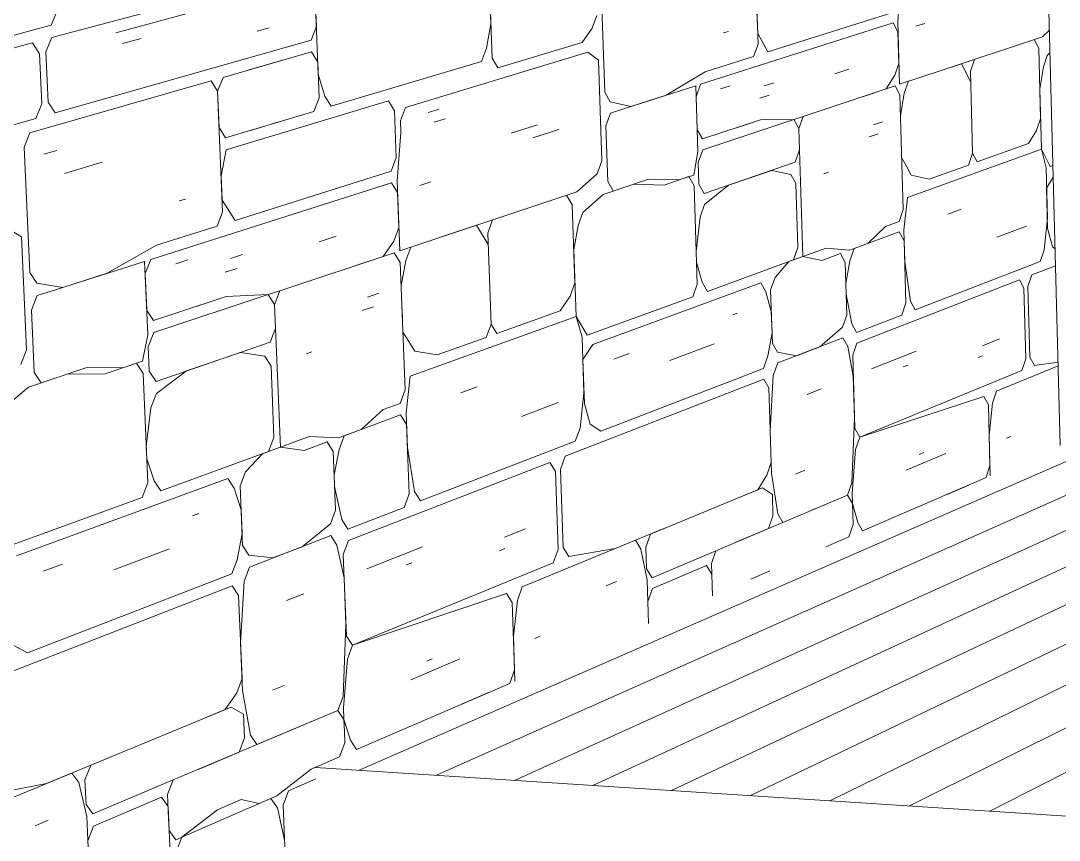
# Model space of a CAD drawing. Header units: inches. Extents: x 490.8 to 498.2, y -67.1 to -6.9.
# Drawn here: x 491.1469 to 491.2753, y -7.6252 to -7.5239 of the extents above; entities that cross this region are included whole.
import ezdxf

# ---------------------------------------------------------------- set-up
doc = ezdxf.new("R2010")
doc.units = ezdxf.units.IN
doc.header["$MEASUREMENT"] = 0
for name, color, linetype, lineweight in [('A-FLOR', 192, 'Continuous', 13), ('A-FLOR-PATT', 8, 'Continuous', 13), ('A-WALL-PATT', 111, 'Continuous', 13), ('L-SITE-WALL', 31, 'Continuous', 13)]:
    doc.layers.add(name, color=color, linetype=linetype, lineweight=lineweight)

# ---------------------------------------------------------------- blocks, each defined once
blk = doc.blocks.new('FP_5-Entry')
at = {"layer": 'A-WALL-PATT', "lineweight": 9}
for p, q in [((491.23761, -7.51335), (491.23803, -7.52675)), ((491.15073, -7.52594), (491.18242, -7.51739)), ((491.1832, -7.51867), (491.18344, -7.52456)), ((491.2186, -7.51885), (491.21908, -7.5327)), ((491.2553, -7.52395), (491.2557, -7.51859)), ((491.20486, -7.51996), (491.20502, -7.52422)), ((491.15139, -7.52263), (491.15066, -7.52439)), ((491.15864, -7.52536), (491.16855, -7.52266)), ((491.20496, -7.5228), (491.20517, -7.52847)), ((491.23799, -7.52541), (491.2379, -7.52273)), ((491.2547, -7.52283), (491.23925, -7.52771)), ((491.18338, -7.52309), (491.18367, -7.53045)), ((491.20502, -7.52422), (491.20445, -7.52725)), ((491.21752, -7.52478), (491.21811, -7.5232)), ((491.23093, -7.53171), (491.25474, -7.52412)), ((491.25474, -7.52412), (491.25533, -7.52524)), ((491.25552, -7.53171), (491.2553, -7.52395)), ((491.25754, -7.52453), (491.25864, -7.52418)), ((491.13355, -7.52897), (491.14987, -7.52461)), ((491.15066, -7.52439), (491.14987, -7.52461)), ((491.17614, -7.52512), (491.1776, -7.52471)), ((491.18344, -7.52456), (491.18278, -7.52624)), ((491.21629, -7.52655), (491.21752, -7.52478)), ((491.23377, -7.52536), (491.23437, -7.52518)), ((491.23925, -7.52771), (491.23799, -7.52541)), ((491.25545, -7.52913), (491.25533, -7.52524)), ((491.2732, -7.52582), (491.27404, -7.52502)), ((491.13026, -7.53147), (491.14834, -7.52659)), ((491.14921, -7.52793), (491.14834, -7.52659)), ((491.15073, -7.52594), (491.15001, -7.52771)), ((491.18278, -7.52624), (491.15115, -7.53524)), ((491.15948, -7.52668), (491.16179, -7.52605)), ((491.21629, -7.52655), (491.20589, -7.52969)), ((491.23803, -7.52675), (491.23748, -7.52827)), ((491.25992, -7.53025), (491.2732, -7.52582)), ((491.27216, -7.52617), (491.27272, -7.52725)), ((491.14949, -7.53414), (491.14921, -7.52793)), ((491.15001, -7.52771), (491.15029, -7.53391)), ((491.17191, -7.53085), (491.18284, -7.52771)), ((491.18284, -7.52771), (491.18361, -7.52898)), ((491.21698, -7.52774), (491.19446, -7.53459)), ((491.20445, -7.52725), (491.20384, -7.52887)), ((491.21698, -7.52774), (491.2183, -7.52874)), ((491.27272, -7.52725), (491.27295, -7.536)), ((491.27379, -7.52815), (491.2733, -7.52957)), ((491.27411, -7.52783), (491.27379, -7.52815)), ((491.17486, -7.53), (491.17924, -7.52874)), ((491.18361, -7.52898), (491.18379, -7.53338)), ((491.18527, -7.53442), (491.20384, -7.52887)), ((491.20589, -7.52969), (491.20517, -7.52847)), ((491.21873, -7.54118), (491.2183, -7.52874)), ((491.2315, -7.53017), (491.23748, -7.52827)), ((491.25545, -7.52913), (491.25493, -7.5306)), ((491.26317, -7.52917), (491.25552, -7.53171)), ((491.26431, -7.53135), (491.26317, -7.52917)), ((491.26428, -7.53008), (491.26478, -7.52863)), ((491.18367, -7.53045), (491.1845, -7.53317)), ((491.2315, -7.53017), (491.22666, -7.53307)), ((491.24753, -7.5304), (491.24924, -7.52984)), ((491.25385, -7.53227), (491.25493, -7.5306)), ((491.26428, -7.53008), (491.26456, -7.54024)), ((491.2733, -7.52957), (491.27285, -7.53225)), ((491.14804, -7.5377), (491.17042, -7.53127)), ((491.17042, -7.53127), (491.17123, -7.53256)), ((491.17123, -7.53256), (491.17191, -7.53085)), ((491.23033, -7.5319), (491.22169, -7.53466)), ((491.23059, -7.54002), (491.23033, -7.5319)), ((491.23037, -7.53326), (491.23093, -7.53171)), ((491.23339, -7.53229), (491.23459, -7.5319)), ((491.23879, -7.5319), (491.23997, -7.53152)), ((491.25497, -7.5319), (491.24363, -7.53568)), ((491.25497, -7.5319), (491.25556, -7.53301)), ((491.25611, -7.53282), (491.25663, -7.53134)), ((491.17142, -7.53705), (491.17123, -7.53256)), ((491.17123, -7.53256), (491.17185, -7.54751)), ((491.1845, -7.53317), (491.18527, -7.53442)), ((491.21908, -7.5327), (491.21976, -7.53388)), ((491.22666, -7.53307), (491.22231, -7.53446)), ((491.2305, -7.53732), (491.23037, -7.53326)), ((491.23824, -7.53343), (491.23942, -7.53304)), ((491.25105, -7.5332), (491.25385, -7.53227)), ((491.25556, -7.53301), (491.25597, -7.54719)), ((491.25611, -7.53282), (491.25563, -7.53559)), ((491.27285, -7.53225), (491.27305, -7.53974)), ((491.14876, -7.53592), (491.14949, -7.53414)), ((491.15029, -7.53391), (491.15115, -7.53524)), ((491.17228, -7.53982), (491.19234, -7.53377)), ((491.18379, -7.53338), (491.18313, -7.53506)), ((491.19234, -7.53377), (491.19309, -7.53501)), ((491.19446, -7.53459), (491.19383, -7.53624)), ((491.22231, -7.53446), (491.21976, -7.53388)), ((491.18313, -7.53506), (491.17222, -7.53833)), ((491.19309, -7.53501), (491.19331, -7.54078)), ((491.19726, -7.53519), (491.19862, -7.53477)), ((491.21922, -7.53684), (491.2198, -7.53526)), ((491.22169, -7.53466), (491.2198, -7.53526)), ((491.24247, -7.53606), (491.24363, -7.53568)), ((491.24309, -7.53719), (491.24363, -7.53568)), ((491.13072, -7.54105), (491.14876, -7.53592)), ((491.17222, -7.53833), (491.17142, -7.53705)), ((491.17517, -7.53745), (491.17881, -7.53635)), ((491.19389, -7.53768), (491.19383, -7.53624)), ((491.19799, -7.53641), (491.19935, -7.536)), ((491.20752, -7.53775), (491.21079, -7.53671)), ((491.21922, -7.53684), (491.21946, -7.54373)), ((491.24247, -7.53606), (491.2312, -7.53982)), ((491.23833, -7.53609), (491.23357, -7.53767)), ((491.23536, -7.53708), (491.23833, -7.53609)), ((491.23833, -7.53609), (491.24247, -7.53606)), ((491.24247, -7.53606), (491.24309, -7.53719)), ((491.25229, -7.53673), (491.25341, -7.53635)), ((491.27246, -7.53743), (491.27295, -7.536)), ((491.14731, -7.53948), (491.14804, -7.5377)), ((491.19342, -7.54366), (491.19389, -7.53768)), ((491.21019, -7.53832), (491.21343, -7.53729)), ((491.2305, -7.53732), (491.23116, -7.53847)), ((491.23116, -7.53847), (491.23357, -7.53767)), ((491.24309, -7.53719), (491.24358, -7.55301)), ((491.24317, -7.53983), (491.24309, -7.53719)), ((491.25177, -7.53822), (491.25289, -7.53783)), ((491.25571, -7.53817), (491.25578, -7.54075)), ((491.27246, -7.53743), (491.27146, -7.53905)), ((491.14731, -7.53948), (491.14801, -7.55499)), ((491.27146, -7.53905), (491.26513, -7.54131)), ((491.14977, -7.54034), (491.15136, -7.53988)), ((491.17167, -7.54303), (491.17228, -7.53982)), ((491.19331, -7.54078), (491.19267, -7.54244)), ((491.23008, -7.54293), (491.23059, -7.54002)), ((491.23064, -7.54137), (491.2312, -7.53982)), ((491.24317, -7.53983), (491.24263, -7.54135)), ((491.25578, -7.54075), (491.25637, -7.54184)), ((491.25649, -7.5457), (491.27305, -7.53974)), ((491.26456, -7.54024), (491.26406, -7.5417)), ((491.26456, -7.54024), (491.26513, -7.54131)), ((491.27305, -7.53974), (491.27415, -7.54186)), ((491.27305, -7.53974), (491.27363, -7.54205)), ((491.15229, -7.54273), (491.15698, -7.54133)), ((491.21815, -7.54277), (491.21873, -7.54118)), ((491.23064, -7.54137), (491.23073, -7.54407)), ((491.23138, -7.54521), (491.24263, -7.54135)), ((491.25637, -7.54184), (491.25696, -7.54294)), ((491.26406, -7.5417), (491.25919, -7.54344)), ((491.27363, -7.54205), (491.2738, -7.54827)), ((491.27415, -7.54186), (491.27448, -7.54174)), ((491.17179, -7.54602), (491.17167, -7.54303)), ((491.19267, -7.54244), (491.17339, -7.54854)), ((491.21565, -7.545), (491.21815, -7.54277)), ((491.22451, -7.54343), (491.21887, -7.54532)), ((491.22451, -7.54343), (491.22825, -7.54354)), ((491.22641, -7.54417), (491.22947, -7.54313)), ((491.22825, -7.54354), (491.23008, -7.54293)), ((491.22947, -7.54313), (491.23012, -7.54428)), ((491.23438, -7.54418), (491.23972, -7.54235)), ((491.23972, -7.54235), (491.24209, -7.54287)), ((491.24209, -7.54287), (491.24272, -7.54399)), ((491.24618, -7.54279), (491.24675, -7.54259)), ((491.25919, -7.54344), (491.25696, -7.54294)), ((491.27452, -7.5432), (491.2737, -7.54454)), ((491.16297, -7.55337), (491.19273, -7.54388)), ((491.19273, -7.54388), (491.19347, -7.5451)), ((491.19375, -7.5523), (491.19342, -7.54366)), ((491.19622, -7.54422), (491.19758, -7.54378)), ((491.21946, -7.54373), (491.22014, -7.54489)), ((491.22264, -7.54405), (491.22641, -7.54417)), ((491.23012, -7.54428), (491.23052, -7.55641)), ((491.23073, -7.54407), (491.23138, -7.54521)), ((491.23142, -7.54656), (491.23438, -7.54418)), ((491.24296, -7.5519), (491.24272, -7.54399)), ((491.2737, -7.54454), (491.27383, -7.54951)), ((491.1665, -7.54614), (491.16725, -7.54591)), ((491.17339, -7.54854), (491.17179, -7.54602)), ((491.19364, -7.54942), (491.19347, -7.5451)), ((491.19921, -7.55048), (491.21565, -7.545)), ((491.21437, -7.54543), (491.21506, -7.5466)), ((491.21887, -7.54532), (491.21638, -7.54755)), ((491.25649, -7.5457), (491.25605, -7.54976)), ((491.21506, -7.5466), (491.2154, -7.55629)), ((491.23086, -7.54812), (491.23142, -7.54656)), ((491.25546, -7.54868), (491.25597, -7.54719)), ((491.26151, -7.54776), (491.26313, -7.54716)), ((491.17185, -7.54751), (491.17117, -7.54924)), ((491.20462, -7.5501), (491.20523, -7.54847)), ((491.21638, -7.54755), (491.21579, -7.54915)), ((491.23086, -7.54812), (491.23039, -7.55237)), ((491.25379, -7.54928), (491.25546, -7.54868)), ((491.2738, -7.54827), (491.27338, -7.55219)), ((491.14532, -7.54953), (491.147, -7.55059)), ((491.16366, -7.55161), (491.17117, -7.54924)), ((491.19364, -7.54942), (491.19301, -7.55109)), ((491.20324, -7.54913), (491.19375, -7.5523)), ((491.20467, -7.55151), (491.20324, -7.54913)), ((491.21579, -7.54915), (491.21525, -7.55214)), ((491.25549, -7.54996), (491.24991, -7.55202)), ((491.25159, -7.5514), (491.25379, -7.54928)), ((491.25549, -7.54996), (491.25608, -7.55105)), ((491.25605, -7.54976), (491.25616, -7.55362)), ((491.26753, -7.55063), (491.2712, -7.54925)), ((491.27383, -7.54951), (491.27441, -7.5518)), ((491.14763, -7.56453), (491.147, -7.55059)), ((491.18378, -7.55118), (491.1859, -7.55049)), ((491.19168, -7.55299), (491.19301, -7.55109)), ((491.20462, -7.5501), (491.20504, -7.56137)), ((491.25631, -7.55875), (491.25608, -7.55105)), ((491.16366, -7.55161), (491.15759, -7.55508)), ((491.19306, -7.55253), (491.17893, -7.55723)), ((491.19306, -7.55253), (491.19381, -7.55373)), ((491.19449, -7.5535), (491.19512, -7.55184)), ((491.21525, -7.55214), (491.21554, -7.56044)), ((491.23039, -7.55237), (491.23043, -7.55372)), ((491.24242, -7.55343), (491.24296, -7.5519)), ((491.24358, -7.55301), (491.24646, -7.55196)), ((491.24646, -7.55196), (491.24934, -7.55222)), ((491.24934, -7.55222), (491.25159, -7.5514)), ((491.24938, -7.55353), (491.24991, -7.55202)), ((491.27338, -7.55219), (491.27289, -7.55364)), ((491.27441, -7.5518), (491.27475, -7.55207)), ((491.1622, -7.55361), (491.15133, -7.55707)), ((491.1626, -7.56268), (491.1622, -7.55361)), ((491.16227, -7.55512), (491.16297, -7.55337)), ((491.16606, -7.5539), (491.16757, -7.55342)), ((491.17284, -7.55324), (491.17431, -7.55276)), ((491.18819, -7.55415), (491.19168, -7.55299)), ((491.19381, -7.55373), (491.19441, -7.56949)), ((491.19449, -7.5535), (491.19392, -7.5566)), ((491.23043, -7.55372), (491.23112, -7.55619)), ((491.23177, -7.55732), (491.24242, -7.55343)), ((491.24184, -7.55364), (491.24013, -7.5556)), ((491.24358, -7.55301), (491.24184, -7.55364)), ((491.24184, -7.55364), (491.24242, -7.55343)), ((491.24592, -7.55348), (491.24358, -7.55301)), ((491.24821, -7.55264), (491.24592, -7.55348)), ((491.24821, -7.55264), (491.24881, -7.55373)), ((491.24901, -7.56024), (491.24881, -7.55373)), ((491.24938, -7.55353), (491.24889, -7.55634)), ((491.25616, -7.55362), (491.25686, -7.55854)), ((491.25744, -7.55961), (491.27289, -7.55364)), ((491.14801, -7.55499), (491.14888, -7.55629)), ((491.15759, -7.55508), (491.15212, -7.55682)), ((491.16247, -7.55966), (491.16227, -7.55512)), ((491.17216, -7.55496), (491.17364, -7.55448)), ((491.27189, -7.55528), (491.27481, -7.55415)), ((491.15212, -7.55682), (491.14888, -7.55629)), ((491.21481, -7.5579), (491.2154, -7.55629)), ((491.2176, -7.56388), (491.23837, -7.55625)), ((491.23052, -7.55641), (491.22996, -7.55798)), ((491.23112, -7.55619), (491.23177, -7.55732)), ((491.23837, -7.55625), (491.239, -7.55736)), ((491.23959, -7.55714), (491.24013, -7.5556)), ((491.24889, -7.55634), (491.24893, -7.55764)), ((491.25026, -7.5637), (491.27033, -7.55589)), ((491.27033, -7.55589), (491.27088, -7.55693)), ((491.27189, -7.55528), (491.2714, -7.55673)), ((491.15133, -7.55707), (491.14895, -7.55783)), ((491.17748, -7.55772), (491.17893, -7.55723)), ((491.17827, -7.55895), (491.17893, -7.55723)), ((491.18976, -7.55802), (491.19115, -7.55754)), ((491.239, -7.55736), (491.23967, -7.55979)), ((491.23959, -7.55714), (491.2398, -7.56375)), ((491.24893, -7.55764), (491.24961, -7.56132)), ((491.27088, -7.55693), (491.27112, -7.56565)), ((491.2714, -7.55673), (491.27164, -7.56544)), ((491.14822, -7.55963), (491.14895, -7.55783)), ((491.17748, -7.55772), (491.16336, -7.56242)), ((491.17229, -7.55794), (491.16632, -7.55991)), ((491.16857, -7.55917), (491.17229, -7.55794)), ((491.17229, -7.55794), (491.17748, -7.55772)), ((491.17748, -7.55772), (491.17827, -7.55895)), ((491.17827, -7.55895), (491.17899, -7.57657)), ((491.17839, -7.56189), (491.17827, -7.55895)), ((491.21481, -7.5579), (491.21357, -7.55974)), ((491.21692, -7.56273), (491.22996, -7.55798)), ((491.22996, -7.55798), (491.22258, -7.56067)), ((491.25579, -7.56024), (491.25631, -7.55875)), ((491.25744, -7.55961), (491.25686, -7.55854)), ((491.14822, -7.55963), (491.14857, -7.56735)), ((491.16247, -7.55966), (491.16329, -7.56092)), ((491.16329, -7.56092), (491.16632, -7.55991)), ((491.18912, -7.5597), (491.19051, -7.55922)), ((491.19403, -7.55947), (491.19414, -7.56234)), ((491.21357, -7.55974), (491.20575, -7.56254)), ((491.2349, -7.56023), (491.2355, -7.56)), ((491.23967, -7.55979), (491.23976, -7.56243)), ((491.24848, -7.56176), (491.24901, -7.56024)), ((491.25022, -7.5624), (491.25579, -7.56024)), ((491.19504, -7.56782), (491.21554, -7.56044)), ((491.20504, -7.56137), (491.20443, -7.56301)), ((491.20504, -7.56137), (491.20575, -7.56254)), ((491.21554, -7.56044), (491.21692, -7.56273)), ((491.21554, -7.56044), (491.21628, -7.56297)), ((491.24961, -7.56132), (491.25022, -7.5624)), ((491.16196, -7.56595), (491.1626, -7.56268)), ((491.16266, -7.56419), (491.16336, -7.56242)), ((491.17839, -7.56189), (491.17772, -7.56361)), ((491.19414, -7.56234), (491.19488, -7.56353)), ((491.23976, -7.56243), (491.23925, -7.5653)), ((491.24567, -7.56416), (491.24848, -7.56176)), ((491.16362, -7.56845), (491.17772, -7.56361)), ((491.19488, -7.56353), (491.19562, -7.56472)), ((491.20443, -7.56301), (491.19839, -7.56517)), ((491.21628, -7.56297), (491.21652, -7.56985)), ((491.2176, -7.56388), (491.21638, -7.56572)), ((491.22713, -7.56585), (491.23259, -7.56379)), ((491.2398, -7.56375), (491.24042, -7.56485)), ((491.24852, -7.56306), (491.24047, -7.56617)), ((491.24852, -7.56306), (491.24913, -7.56413)), ((491.24973, -7.56521), (491.25026, -7.5637)), ((491.26576, -7.56403), (491.26787, -7.56318)), ((491.1469, -7.56634), (491.14763, -7.56453)), ((491.16266, -7.56419), (491.16279, -7.5672)), ((491.16739, -7.56715), (491.17407, -7.56486)), ((491.17407, -7.56486), (491.17706, -7.56533)), ((491.17706, -7.56533), (491.17784, -7.56655)), ((491.18216, -7.56505), (491.18288, -7.5648)), ((491.19839, -7.56517), (491.19562, -7.56472)), ((491.22022, -7.56569), (491.22209, -7.56499)), ((491.23925, -7.5653), (491.23871, -7.56685)), ((491.24042, -7.56485), (491.24279, -7.56527)), ((491.24279, -7.56527), (491.24567, -7.56416)), ((491.24913, -7.56413), (491.24981, -7.5678)), ((491.25, -7.57427), (491.24973, -7.56521)), ((491.25206, -7.56691), (491.25759, -7.56472)), ((491.26526, -7.5655), (491.26579, -7.56529)), ((491.15735, -7.56751), (491.1612, -7.56621)), ((491.15966, -7.56673), (491.16196, -7.56595)), ((491.1612, -7.56621), (491.16203, -7.56746)), ((491.1782, -7.57537), (491.17784, -7.56655)), ((491.21638, -7.56572), (491.21657, -7.57123)), ((491.23992, -7.56771), (491.24047, -7.56617)), ((491.25598, -7.56665), (491.25653, -7.56643)), ((491.27513, -7.56651), (491.26752, -7.56965)), ((491.27112, -7.56565), (491.27063, -7.56711)), ((491.27164, -7.56544), (491.27219, -7.56647)), ((491.27219, -7.56647), (491.27512, -7.56605)), ((491.15495, -7.56677), (491.14784, -7.56916)), ((491.14857, -7.56735), (491.14944, -7.56862)), ((491.1526, -7.56756), (491.15735, -7.56751)), ((491.15495, -7.56677), (491.15966, -7.56673)), ((491.16203, -7.56746), (491.16262, -7.58101)), ((491.16279, -7.5672), (491.16362, -7.56845)), ((491.16368, -7.56995), (491.16739, -7.56715)), ((491.19504, -7.56782), (491.19452, -7.57235)), ((491.21861, -7.57462), (491.23871, -7.56685)), ((491.23992, -7.56771), (491.23955, -7.57454)), ((491.24981, -7.5678), (491.24997, -7.57298)), ((491.25061, -7.57533), (491.27063, -7.56711)), ((491.14784, -7.56916), (491.14471, -7.57179)), ((491.2013, -7.56986), (491.20331, -7.56913)), ((491.21421, -7.57771), (491.23875, -7.56817)), ((491.23875, -7.56817), (491.23938, -7.56926)), ((491.16299, -7.57172), (491.16368, -7.56995)), ((491.19378, -7.57117), (491.19441, -7.56949)), ((491.21652, -7.56985), (491.21603, -7.57422)), ((491.23938, -7.56926), (491.23967, -7.57849)), ((491.24411, -7.57006), (491.24583, -7.56938)), ((491.26593, -7.57031), (491.25061, -7.57533)), ((491.26593, -7.57031), (491.2665, -7.57135)), ((491.26703, -7.57113), (491.26752, -7.56965)), ((491.16299, -7.57172), (491.16242, -7.5765)), ((491.19171, -7.57193), (491.19378, -7.57117)), ((491.20879, -7.57277), (491.21332, -7.57106)), ((491.21657, -7.57123), (491.2173, -7.57373)), ((491.2667, -7.57886), (491.2665, -7.57135)), ((491.26703, -7.57113), (491.2666, -7.5751)), ((491.19384, -7.5726), (491.18688, -7.57516)), ((491.18899, -7.57438), (491.19171, -7.57193)), ((491.19384, -7.5726), (491.19458, -7.57378)), ((491.19452, -7.57235), (491.19469, -7.57663)), ((491.24997, -7.57298), (491.24964, -7.58097)), ((491.18618, -7.57541), (491.18899, -7.57438)), ((491.19491, -7.58233), (491.19458, -7.57378)), ((491.21603, -7.57422), (491.21544, -7.57584)), ((491.2173, -7.57373), (491.21861, -7.57462)), ((491.25061, -7.57533), (491.25, -7.57427)), ((491.17754, -7.5771), (491.1782, -7.57537)), ((491.17899, -7.57657), (491.18257, -7.57526)), ((491.18257, -7.57526), (491.18618, -7.57541)), ((491.18624, -7.57686), (491.18688, -7.57516)), ((491.23955, -7.57454), (491.23971, -7.57981)), ((491.25008, -7.57686), (491.25061, -7.57533)), ((491.2666, -7.5751), (491.26674, -7.58011)), ((491.26874, -7.57546), (491.26927, -7.57524)), ((491.16242, -7.5765), (491.16249, -7.57801)), ((491.17899, -7.57657), (491.17681, -7.57736)), ((491.18192, -7.57698), (491.17899, -7.57657)), ((491.18477, -7.57593), (491.18192, -7.57698)), ((491.18477, -7.57593), (491.18553, -7.57712)), ((491.18624, -7.57686), (491.18565, -7.58002)), ((491.19469, -7.57663), (491.19559, -7.58207)), ((491.19633, -7.58323), (491.21544, -7.57584)), ((491.25008, -7.57686), (491.24967, -7.58226)), ((491.16249, -7.57801), (491.16338, -7.58074)), ((491.1642, -7.58196), (491.17754, -7.5771)), ((491.17681, -7.57736), (491.17468, -7.57963)), ((491.17681, -7.57736), (491.17754, -7.5771)), ((491.18582, -7.58436), (491.18553, -7.57712)), ((491.21421, -7.57771), (491.21362, -7.57934)), ((491.25635, -7.57943), (491.26126, -7.57736)), ((491.25796, -7.57747), (491.25851, -7.57724)), ((491.1874, -7.58814), (491.21228, -7.57846)), ((491.21228, -7.57846), (491.21298, -7.57959)), ((491.21362, -7.57934), (491.21396, -7.58899)), ((491.23967, -7.57849), (491.23913, -7.58005)), ((491.24266, -7.57992), (491.24382, -7.57944)), ((491.2667, -7.57886), (491.26621, -7.58034)), ((491.14636, -7.59003), (491.17248, -7.58044)), ((491.16338, -7.58074), (491.1642, -7.58196)), ((491.17248, -7.58044), (491.17328, -7.58165)), ((491.17401, -7.58138), (491.17468, -7.57963)), ((491.18565, -7.58002), (491.1857, -7.58146)), ((491.21298, -7.57959), (491.21332, -7.58925)), ((491.238, -7.58185), (491.23913, -7.58005)), ((491.23971, -7.57981), (491.24046, -7.58482)), ((491.25095, -7.58693), (491.26621, -7.58034)), ((491.16262, -7.58101), (491.16192, -7.58279)), ((491.17328, -7.58165), (491.17414, -7.58433)), ((491.17401, -7.58138), (491.17432, -7.58875)), ((491.1857, -7.58146), (491.18658, -7.58553)), ((491.19633, -7.58323), (491.19559, -7.58207)), ((491.22474, -7.58732), (491.23858, -7.58161)), ((491.23563, -7.58283), (491.238, -7.58185)), ((491.23858, -7.58161), (491.2398, -7.58244)), ((491.24911, -7.5825), (491.24964, -7.58097)), ((491.2614, -7.58242), (491.26408, -7.58126)), ((491.14549, -7.58879), (491.16192, -7.58279)), ((491.16192, -7.58279), (491.15263, -7.58618)), ((491.19428, -7.58402), (491.19491, -7.58233)), ((491.24911, -7.5825), (491.23282, -7.58938)), ((491.2398, -7.58244), (491.23988, -7.58507)), ((491.24109, -7.58589), (491.24911, -7.5825)), ((491.24971, -7.58355), (491.24911, -7.5825)), ((491.24967, -7.58226), (491.24971, -7.58355)), ((491.17414, -7.58433), (491.17426, -7.58727)), ((491.18517, -7.58607), (491.18582, -7.58436)), ((491.18734, -7.5867), (491.19428, -7.58402)), ((491.24455, -7.58442), (491.24627, -7.5837)), ((491.24975, -7.58484), (491.24971, -7.58355)), ((491.24971, -7.58355), (491.25035, -7.58589)), ((491.16815, -7.58506), (491.1689, -7.58478)), ((491.18658, -7.58553), (491.18734, -7.5867)), ((491.23988, -7.58507), (491.23934, -7.58663)), ((491.24046, -7.58482), (491.24109, -7.58589)), ((491.24975, -7.58484), (491.24979, -7.58613)), ((491.25035, -7.58589), (491.25095, -7.58693)), ((491.18167, -7.58889), (491.18517, -7.58607)), ((491.20668, -7.58772), (491.20929, -7.58667)), ((491.22039, -7.58912), (491.22659, -7.58656)), ((491.23934, -7.58663), (491.23521, -7.58837)), ((491.2364, -7.58787), (491.23816, -7.58712)), ((491.24979, -7.58613), (491.24927, -7.58766)), ((491.17426, -7.58727), (491.17365, -7.5905)), ((491.18523, -7.58752), (491.17517, -7.5914)), ((491.18523, -7.58752), (491.18599, -7.58869)), ((491.18675, -7.58986), (491.1874, -7.58814)), ((491.22289, -7.58809), (491.20889, -7.59387)), ((491.22289, -7.58809), (491.22355, -7.58919)), ((491.22417, -7.58893), (491.22474, -7.58732)), ((491.24927, -7.58766), (491.24643, -7.58889)), ((491.15842, -7.59175), (491.16528, -7.58916)), ((491.17432, -7.58875), (491.17511, -7.58994)), ((491.17808, -7.59028), (491.18167, -7.58889)), ((491.18599, -7.58869), (491.18687, -7.59274)), ((491.18966, -7.59163), (491.19654, -7.5889)), ((491.20607, -7.58938), (491.20673, -7.58911)), ((491.21332, -7.58925), (491.21273, -7.59089)), ((491.21396, -7.58899), (491.21465, -7.5901)), ((491.21465, -7.5901), (491.22039, -7.58912)), ((491.22431, -7.59298), (491.22355, -7.58919)), ((491.22426, -7.59163), (491.22417, -7.58893)), ((491.22493, -7.59272), (491.23282, -7.58938)), ((491.23282, -7.58938), (491.23227, -7.59096)), ((491.14969, -7.59193), (491.15205, -7.59104)), ((491.17365, -7.5905), (491.17298, -7.59225)), ((491.17511, -7.58994), (491.17808, -7.59028)), ((491.18715, -7.59993), (491.18675, -7.58986)), ((491.18791, -7.60108), (491.21273, -7.59089)), ((491.19455, -7.59114), (491.19523, -7.59087)), ((491.23227, -7.59096), (491.23236, -7.59362)), ((491.14772, -7.60201), (491.17298, -7.59225)), ((491.1745, -7.59316), (491.17517, -7.5914)), ((491.22426, -7.59163), (491.22493, -7.59272)), ((491.23167, -7.59122), (491.22497, -7.59407)), ((491.23167, -7.59122), (491.23231, -7.59229)), ((491.2324, -7.59496), (491.23231, -7.59229)), ((491.23236, -7.59362), (491.23231, -7.59229)), ((491.23716, -7.5929), (491.2395, -7.59188)), ((491.1745, -7.59316), (491.17408, -7.60079)), ((491.18687, -7.59274), (491.1871, -7.59849)), ((491.21928, -7.59372), (491.22053, -7.5932)), ((491.22449, -7.59838), (491.22431, -7.59298)), ((491.23236, -7.59362), (491.2324, -7.59495)), ((491.14217, -7.60573), (491.17304, -7.59373)), ((491.17304, -7.59373), (491.17383, -7.59491)), ((491.17383, -7.59491), (491.17426, -7.60519)), ((491.17976, -7.59555), (491.18191, -7.5947)), ((491.20693, -7.59468), (491.18791, -7.60108)), ((491.20693, -7.59468), (491.20764, -7.5958)), ((491.20829, -7.59553), (491.20889, -7.59387)), ((491.2244, -7.59568), (491.22497, -7.59407)), ((491.20794, -7.60412), (491.20764, -7.5958)), ((491.20829, -7.59553), (491.20779, -7.59996)), ((491.2244, -7.59568), (491.22449, -7.59838)), ((491.1871, -7.59849), (491.18674, -7.6074)), ((491.18791, -7.60108), (491.18715, -7.59993)), ((491.20779, -7.59996), (491.20799, -7.6055)), ((491.21044, -7.60024), (491.21109, -7.59997)), ((491.14605, -7.6011), (491.14772, -7.60201)), ((491.17408, -7.60079), (491.17432, -7.60666)), ((491.18727, -7.6028), (491.18791, -7.60108)), ((491.18727, -7.6028), (491.18679, -7.60883)), ((491.1951, -7.60533), (491.20118, -7.60276)), ((491.19708, -7.60305), (491.19776, -7.60277)), ((491.17426, -7.60519), (491.17359, -7.60696)), ((491.20794, -7.60412), (491.20734, -7.60579)), ((491.17802, -7.60662), (491.17946, -7.60603)), ((491.18842, -7.61396), (491.20734, -7.60579)), ((491.17218, -7.60903), (491.17359, -7.60696)), ((491.17432, -7.60666), (491.1753, -7.61221)), ((491.18609, -7.60913), (491.18674, -7.6074)), ((491.20139, -7.60836), (491.20471, -7.60692)), ((491.15555, -7.6159), (491.17292, -7.60873)), ((491.16922, -7.61025), (491.17218, -7.60903)), ((491.17292, -7.60873), (491.17444, -7.60959)), ((491.18679, -7.60883), (491.18685, -7.61027)), ((491.18609, -7.60913), (491.16574, -7.61773)), ((491.17444, -7.60959), (491.17457, -7.61251)), ((491.17608, -7.61336), (491.18609, -7.60913)), ((491.18685, -7.61027), (491.18609, -7.60913)), ((491.18691, -7.6117), (491.18685, -7.61027)), ((491.18685, -7.61027), (491.18767, -7.61283)), ((491.18041, -7.61153), (491.18256, -7.61063)), ((491.17457, -7.61251), (491.1739, -7.61429)), ((491.1753, -7.61221), (491.17608, -7.61336)), ((491.18691, -7.6117), (491.18697, -7.61314)), ((491.18767, -7.61283), (491.18842, -7.61396)), ((491.18697, -7.61314), (491.18632, -7.61487)), ((491.15007, -7.61816), (491.15787, -7.61494)), ((491.1739, -7.61429), (491.16873, -7.61647)), ((491.17022, -7.61584), (491.17243, -7.61491)), ((491.18632, -7.61487), (491.18279, -7.6164)), ((491.15484, -7.61773), (491.15555, -7.6159)), ((491.18279, -7.6164), (491.17856, -7.61971)), ((491.15322, -7.61687), (491.13554, -7.62417)), ((491.15322, -7.61687), (491.15406, -7.61805)), ((491.15498, -7.62075), (491.15484, -7.61773)), ((491.15582, -7.62193), (491.16574, -7.61773)), ((491.16574, -7.61773), (491.16505, -7.61953)), ((491.17999, -7.61908), (491.18337, -7.61761)), ((491.14282, -7.61959), (491.15007, -7.61816)), ((491.15505, -7.62225), (491.15406, -7.61805)), ((491.17933, -7.62084), (491.17999, -7.61908)), ((491.1643, -7.61985), (491.15589, -7.62343)), ((491.1643, -7.61985), (491.16512, -7.62102)), ((491.16505, -7.61953), (491.16518, -7.6225)), ((491.1712, -7.62141), (491.17414, -7.62014)), ((491.17856, -7.61971), (491.17127, -7.62287)), ((491.17414, -7.62014), (491.17639, -7.62065)), ((491.17639, -7.62065), (491.17783, -7.62002)), ((491.17783, -7.62002), (491.17862, -7.62116)), ((491.15498, -7.62075), (491.15582, -7.62193)), ((491.16537, -7.62694), (491.16512, -7.62102)), ((491.16518, -7.6225), (491.16512, -7.62102)), ((491.16681, -7.62481), (491.1712, -7.62141)), ((491.17862, -7.62116), (491.17951, -7.62518)), ((491.17933, -7.62084), (491.17963, -7.62808)), ((491.1487, -7.62339), (491.15028, -7.62272)), ((491.15545, -7.63128), (491.15505, -7.62225)), ((491.16518, -7.6225), (491.16525, -7.62398)), ((491.16606, -7.62514), (491.17127, -7.62287)), ((491.15518, -7.62527), (491.15589, -7.62343)), ((491.16525, -7.62398), (491.16606, -7.62514)), ((491.16612, -7.62662), (491.16681, -7.62481))]:
    blk.add_line(p, q, dxfattribs=at)
blk = doc.blocks.new('FP_10-Entry')
at = {"layer": 'A-FLOR-PATT', "lineweight": 9}
for p, q in [((491.18871, -7.61653), (491.28007, -7.57663)), ((491.19829, -7.61715), (491.28839, -7.57708)), ((491.20792, -7.61778), (491.29673, -7.57753)), ((491.2176, -7.61841), (491.30512, -7.57798)), ((491.22732, -7.61904), (491.31353, -7.57843)), ((491.23709, -7.61967), (491.32198, -7.57889)), ((491.2469, -7.62031), (491.33046, -7.57934)), ((491.25676, -7.62095), (491.33898, -7.5798)), ((491.26667, -7.62159), (491.34753, -7.58026))]:
    blk.add_line(p, q, dxfattribs=at)

msp = doc.modelspace()

# ---------------------------------------------------------------- linework, layer by layer
at = {"layer": 'A-FLOR'}
msp.add_line((491.18332, -7.61618), (491.87068, -7.66076), dxfattribs=at)
at = {"layer": 'L-SITE-WALL'}
msp.add_line((491.27539, -7.57638), (491.2731, -7.48935), dxfattribs=at)

# ---------------------------------------------------------------- block references
at = {"layer": 'A-FLOR', "lineweight": 9}
msp.add_blockref('FP_10-Entry', (0, 0), dxfattribs=at)
at = {"layer": 'L-SITE-WALL', "lineweight": 9}
msp.add_blockref('FP_5-Entry', (0, 0), dxfattribs=at)

doc.saveas('drawing.dxf')
